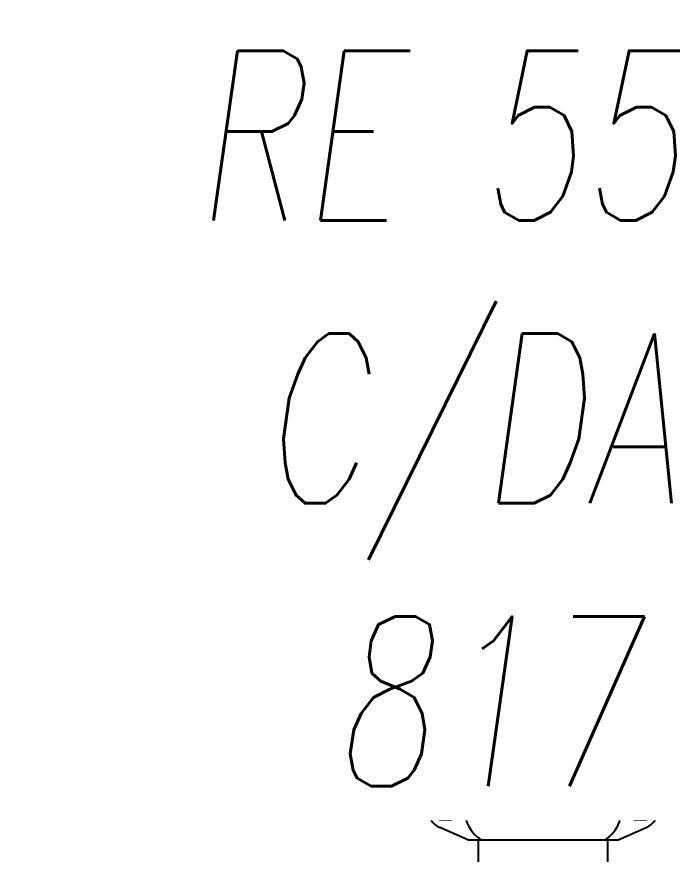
# Model space of a CAD drawing. Extents: x 226317 to 226469, y 8188101 to 8188260.
# Drawn here: x 226391.702 to 226392.285, y 8188235.482 to 8188236.222 of the extents above; entities that cross this region are included whole.
import ezdxf

# ---------------------------------------------------------------- set-up
doc = ezdxf.new("R2010")
doc.units = 0
doc.header["$LTSCALE"] = 15
doc.linetypes.add('PHANTOM', pattern=[2.5, 1.25, -0.25, 0.25, -0.25, 0.25, -0.25])
doc.layers.get('0').update_dxf_attribs({"color": 250})
doc.layers.add('0-BLOCK-SANIT', color=250, linetype='Continuous', lineweight=25)
doc.layers.add('P&R_ACI_LÍNEA CENTRAL', color=250, linetype='PHANTOM', lineweight=13)
doc.layers.add('A-SANITARIOS', color=250, linetype='Continuous')
doc.layers.add('L12 Texto', color=12, linetype='Continuous')
doc.styles.add('JNV ING', font='romans.shx', dxfattribs={"width": 0.7, "oblique": 8, "height": 0.15})

# ---------------------------------------------------------------- blocks, each defined once
blk = doc.blocks.new('00-Codos')
at = {"layer": '0-BLOCK-SANIT'}
for p, q in [((-0.08517, 0.03794, 0.00001), (-0.08517, 0.03075, 0.00001)), ((-0.07531, 0.03794, 0.00001), (-0.07531, 0.03075, 0.00001)), ((0.07531, 0.04131, 0.00001), (0.07531, 0.03412, 0.00001)), ((0.07531, 0.03891, 0.00001), (0.08517, 0.03891, 0.00001)), ((0.07754, 0.04011, 0.00001), (0.08295, 0.04011, 0.00001)), ((0.07754, 0.03771, 0.00001), (0.08295, 0.03771, 0.00001)), ((0.08517, 0.04131, 0.00001), (0.08517, 0.03412, 0.00001)), ((-0.07199, 0.03075, 0.00001), (-0.0885, 0.03075, 0.00001)), ((-0.0885, 0.02219, 0.00001), (-0.0885, 0.03075, 0.00001)), ((-0.08517, 0.03555, 0.00001), (-0.07531, 0.03555, 0.00001)), ((-0.08517, 0.03315, 0.00001), (-0.07531, 0.03315, 0.00001)), ((-0.08437, 0.02219, 0.00001), (-0.08437, 0.03075, 0.00001)), ((-0.08295, 0.03674, 0.00001), (-0.07754, 0.03674, 0.00001)), ((-0.08295, 0.03435, 0.00001), (-0.07754, 0.03435, 0.00001)), ((-0.08295, 0.03195, 0.00001), (-0.07754, 0.03195, 0.00001)), ((-0.07611, 0.02219, 0.00001), (-0.07611, 0.03075, 0.00001)), ((-0.07199, 0.02219, 0.00001), (-0.07199, 0.03075, 0.00001)), ((0.07199, 0.02556, 0.00001), (0.07199, 0.03412, 0.00001)), ((0.0885, 0.03412, 0.00001), (0.07199, 0.03412, 0.00001)), ((0.07531, 0.03651, 0.00001), (0.08517, 0.03651, 0.00001)), ((0.07611, 0.02556, 0.00001), (0.07611, 0.03412, 0.00001)), ((0.07754, 0.03532, 0.00001), (0.08295, 0.03532, 0.00001)), ((0.08437, 0.02556, 0.00001), (0.08437, 0.03412, 0.00001)), ((0.0885, 0.02556, 0.00001), (0.0885, 0.03412, 0.00001)), ((0.071, 0.02556, 0.00001), (0.09207, 0.02556, 0.00001)), ((0.07199, 0.02556, 0.00001), (0.0885, 0.02556, 0.00001)), ((0.09207, 0.02556, 0.00001), (0.09207, 0.02248, 0.00001)), ((-0.0723, 0.02219, 0.00001), (-0.09208, 0.02219, 0.00001)), ((-0.09208, 0.01944, 0.00001), (-0.09208, 0.02219, 0.00001)), ((-0.07262, 0.00972, 0.00001), (-0.08956, 0.01585, 0.00001)), ((-0.0885, 0.02219, 0.00001), (-0.07199, 0.02219, 0.00001)), ((0.08517, 0.01835, 0.00001), (0.08517, -0.01426, 0.00001)), ((-0.08517, -0.01835, 0.00001), (-0.08517, 0.01426, 0.00001)), ((-0.07531, -0.00812, 0.00001), (-0.07531, 0.01069, 0.00001)), ((-0.05632, 0.00972, 0.00001), (-0.07262, 0.00972, 0.00001)), ((-0.0564, 0.00921, 0.00001), (-0.07007, 0.00921, 0.00001)), ((0.07531, 0.00812, 0.00001), (0.07531, -0.01069, 0.00001)), ((-0.07346, 0.00052, 0.00001), (-0.07254, 0.00724, 0.00001)), ((-0.05715, 0), (-0.05715, -0.1016, 0.00001)), ((0.05715, 0), (0.05715, -0.1016, 0.00001)), ((0.07346, -0.00052, 0.00001), (0.07254, -0.00724, 0.00001)), ((0.05715, -0.00921, 0.00001), (0.07007, -0.00921, 0.00001)), ((0.05715, -0.00972, 0.00001), (0.07262, -0.00972, 0.00001)), ((0.07262, -0.00972, 0.00001), (0.08956, -0.01585, 0.00001)), ((0.08024, -0.02219, 0.00001), (0.0723, -0.02219, 0.00001)), ((0.0723, -0.02219, 0.00001), (0.09096, -0.02219, 0.00001)), ((0.0723, -0.02219, 0.00001), (0.09207, -0.02219, 0.00001)), ((0.09096, -0.0227, 0.00001), (0.09096, -0.02219, 0.00001)), ((0.09207, -0.01944, 0.00001), (0.09207, -0.02219, 0.00001)), ((-0.09208, -0.02556, 0.00001), (-0.09208, -0.02248, 0.00001)), ((-0.071, -0.02556, 0.00001), (-0.09208, -0.02556, 0.00001)), ((-0.09096, -0.02607, 0.00001), (-0.09096, -0.02556, 0.00001)), ((-0.06646, -0.1016), (-0.09126, -0.11233)), ((-0.06646, -0.1016), (0.06646, -0.1016)), ((0.06646, -0.1016), (0.09126, -0.11233)), ((-0.06646, -0.1557), (-0.09126, -0.14497)), ((0.06646, -0.1557), (0.09126, -0.14497)), ((-0.06646, -0.1557), (0.06646, -0.1557))]:
    blk.add_line(p, q, dxfattribs=at)
at = {"layer": '0-BLOCK-SANIT', "elevation": 0.00001}
for points in [[(-0.07531, 0.03794), (-0.08517, 0.03794)], [(0.08517, 0.04131), (0.07531, 0.04131)]]:
    blk.add_lwpolyline(points, dxfattribs=at)
at = {"layer": '0-BLOCK-SANIT'}
for points in [[(-0.0971, -0.12865), (-0.0916, -0.13818), (-0.0806, -0.13818), (-0.07511, -0.12865), (-0.0806, -0.11913), (-0.0916, -0.11913)], [(0.07511, -0.12865), (0.0806, -0.13818), (0.0916, -0.13818), (0.0971, -0.12865), (0.0916, -0.11913), (0.0806, -0.11913)]]:
    blk.add_lwpolyline(points, close=True, dxfattribs=at)
for centre in [(-0.0861, -0.12865), (0.0861, -0.12865)]:
    blk.add_circle(centre, 0.00635, dxfattribs=at)
for centre, radius, start, end in [((0, 0, 0.00001), 0.07144, 323.1301, 216.8699), ((0, 0, 0.00001), 0.07302, 22.47193, 160.21872), ((0, 0, 0.00001), 0.06667, 328.99728, 211.00272), ((0, 0, 0.00001), 0.06191, 337.38013, 202.61987), ((0, 0, 0.00001), 0.05715, 359.99835, 180.00166), ((-0.0723, 0.026, 0.00001), 0.00381, 270, 340.21872), ((0.071, 0.02937, 0.00001), 0.00381, 202.47193, 270), ((0.08953, 0.02248, 0.00001), 0.00254, 270, 0), ((-0.08827, 0.01944, 0.00001), 0.00381, 180, 250.0898), ((0.09451, -0.00052, 0.00001), 0.02105, 103.67304, 180), ((-0.07007, 0.00667, 0.00001), 0.00254, 90, 166.9446), ((-0.09451, 0.00052, 0.00001), 0.02105, 283.67304, 0), ((0.07007, -0.00667, 0.00001), 0.00254, 270, 346.9446), ((-0.08954, -0.02248, 0.00001), 0.00254, 90, 180), ((0.0723, -0.026, 0.00001), 0.00381, 90, 160.21872), ((0.08826, -0.01944, 0.00001), 0.00381, 0, 70.0898), ((-0.08024, -0.01642, 0.00001), 0.01442, 221.97426, 318.02574), ((-0.071, -0.02937, 0.00001), 0.00381, 22.47193, 90), ((0, 0, 0.00001), 0.07302, 202.47193, 218.49995), ((0, 0, 0.00001), 0.07302, 321.50005, 340.21872), ((0.08024, -0.01306, 0.00001), 0.01442, 223.98814, 318.02574), ((-0.03694, -0.12865), 0.03262, 123.98721, 236.01279), ((0.03694, -0.12865), 0.03262, 303.98721, 56.01279), ((-0.0842, -0.12865), 0.01778, 113.40001, 246.59999), ((0.0842, -0.12865), 0.01778, 293.40001, 66.59999)]:
    blk.add_arc(centre, radius, start, end, dxfattribs=at)
at = {"layer": 'P&R_ACI_LÍNEA CENTRAL', "ltscale": 1.5}
for p, q in [((0, -0.1557, 0), (0, 0.0846)), ((-0.09908, 0), (0.09908, 0))]:
    blk.add_line(p, q, dxfattribs=at)
blk = doc.blocks.new('BOMBAS-28.02.2025')
at = {"layer": 'A-SANITARIOS', "color": 8}
for p, q in [((2.59303, -7.30445, 0), (2.59303, -7.36059, 0.00001)), ((2.70733, -7.30445, 0), (2.70733, -7.36059, 0.00001)), ((2.58372, -7.36059, 0), (2.55892, -7.37132, 0)), ((2.58372, -7.36059, 0), (2.71664, -7.36059, 0)), ((2.71664, -7.36059, 0), (2.74144, -7.37132, 0)), ((2.58372, -7.41469, 0), (2.55892, -7.40396, 0)), ((2.71664, -7.41469, 0), (2.74144, -7.40396, 0)), ((2.58372, -7.41469, 0), (2.71664, -7.41469, 0))]:
    blk.add_line(p, q, dxfattribs=at)
at = {"layer": 'A-SANITARIOS', "color": 8, "elevation": 0}
for points in [[(2.55308, -7.38764), (2.55858, -7.39717), (2.56957, -7.39717), (2.57507, -7.38764), (2.56957, -7.37812), (2.55858, -7.37812)], [(2.72528, -7.38764), (2.73078, -7.39717), (2.74178, -7.39717), (2.74728, -7.38764), (2.74178, -7.37812), (2.73078, -7.37812)]]:
    blk.add_lwpolyline(points, close=True, dxfattribs=at)
blk.add_lwpolyline([(2.59318, -9.27828), (2.59318, -7.41469), (2.70718, -7.41469), (2.70718, -9.27828)], dxfattribs=at)
at = {"layer": 'A-SANITARIOS', "color": 8}
for centre, radius, start, end in [((2.61324, -7.38764, 0), 0.03262, 123.98721, 236.01279), ((2.68712, -7.38764, 0), 0.03262, 303.98721, 56.01279), ((2.56598, -7.38764, 0), 0.01778, 113.40001, 246.59999), ((2.73438, -7.38764, 0), 0.01778, 293.40001, 66.59999)]:
    blk.add_arc(centre, radius, start, end, dxfattribs=at)
at = {"layer": 'A-SANITARIOS', "color": 8, "linetype": 'Continuous', "xscale": -1, "rotation": 180}
blk.add_blockref('00-Codos', (2.65018, -7.25899, 0), dxfattribs=at)

msp = doc.modelspace()

# ---------------------------------------------------------------- block references
msp.add_blockref('BOMBAS-28.02.2025', (226389.51709, 8188242.90961))

# ---------------------------------------------------------------- next in the draw order: texts
at = {"layer": 'L12 Texto', "ltscale": 1.5, "insert": (226391.73171, 8188236.19224, 0), "char_height": 0.15, "attachment_point": 1, "style": 'JNV ING', "bg_fill": 3, "box_fill_scale": 1.2, "bg_fill_color": 256, "bg_fill_transparency": 0}
msp.add_mtext_dynamic_manual_height_columns('\\pxqc;RE 550x300\\PC/DAMPER\\P817 CFM', width=1.1205824, gutter_width=0.75, heights=[0], dxfattribs=at)

doc.saveas('drawing.dxf')
